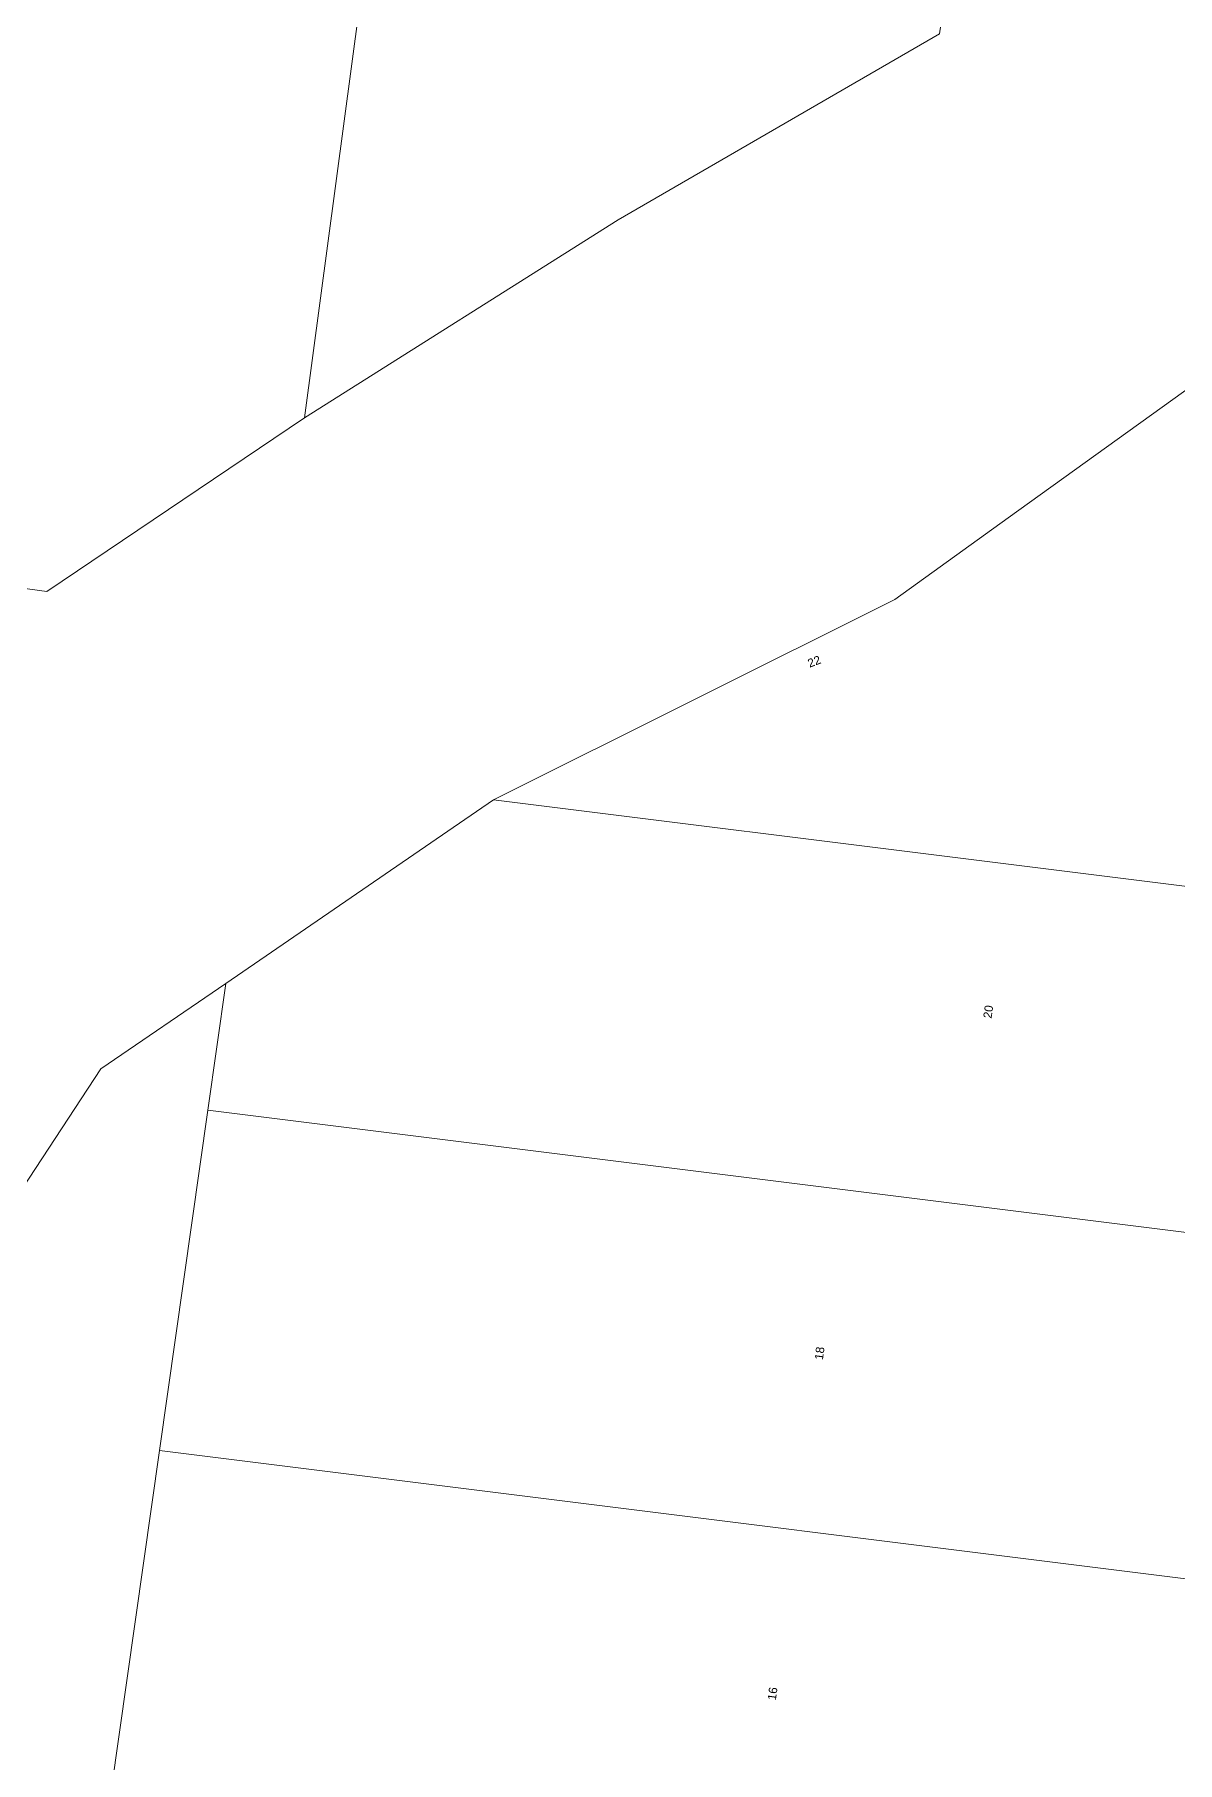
# Model space of a CAD drawing. Header units: metres. Extents: x 264899 to 270320, y 6185871 to 6191197.
# Drawn here: x 267685.9 to 267930.1, y 6187724 to 6188093.3 of the extents above; entities that cross this region are included whole.
import ezdxf

# ---------------------------------------------------------------- set-up
doc = ezdxf.new("R2010")
doc.units = ezdxf.units.M
doc.layers.add('Cadastre Land Parcels_SP_EXT', color=118, linetype='Continuous', lineweight=15)
doc.styles.get("Standard").update_dxf_attribs({"font": 'arial.ttf'})

msp = doc.modelspace()

# ---------------------------------------------------------------- linework, layer by layer
at = {"layer": 'Cadastre Land Parcels_SP_EXT', "linetype": 'Continuous'}
for points in [[(267327.77, 6187696.22), (267631.33, 6187934.79), (267635.7, 6187955.49), (267663.56, 6187977.68), (267688.57, 6187974.24), (267743.61, 6188011.37), (267790.51, 6188362.02), (267657.36, 6188586.07), (267657.36, 6188586.07), (267579.72, 6188668.75), (267571.15, 6188659.08), (267561.41, 6188579.96), (267527.08, 6188531.45), (267523.81, 6188504.82), (267529.06, 6188472.76), (267412.03, 6188492.79), (267211.89, 6188529.5), (267192.01, 6188532.67), (267173.46, 6188390.93), (266708.89, 6188450.94)], [(267702.27, 6187717.92), (267712.6, 6187790.63), (267722.93, 6187863.35), (267726.78, 6187890.47), (267700.06, 6187872.23), (267642.97, 6187785.16), (267408.66, 6187620.43)]]:
    msp.add_lwpolyline(points, dxfattribs=at)
for points in [[(267810.66, 6188053.68), (267879.32, 6188093.43), (267900.53, 6188236.82), (267859.15, 6188293.28), (267790.51, 6188362.02), (267743.61, 6188011.37), (267810.66, 6188053.68)], [(268000.45, 6187906.04), (267999.48, 6187920.09), (267996.38, 6187965.28), (267995.56, 6187977.29), (267987.31, 6188027.79), (267984.64, 6188044.09), (267950.15, 6188030.39), (267893.98, 6187989.97), (267869.73, 6187972.52), (267783.99, 6187929.71), (268000.68, 6187902.64), (268000.45, 6187906.04)], [(268001.65, 6187872.28), (268001, 6187892.64), (268000.68, 6187902.64), (267783.99, 6187929.71), (267726.78, 6187890.47), (267722.93, 6187863.35), (267995.87, 6187829.25), (268001.65, 6187872.28)], [(267995.87, 6187829.25), (267722.93, 6187863.35), (267712.6, 6187790.63), (267986.1, 6187756.46), (267995.87, 6187829.25)], [(267986.1, 6187756.46), (267712.6, 6187790.63), (267702.27, 6187717.92), (267976.32, 6187683.67), (267986.1, 6187756.46)]]:
    msp.add_lwpolyline(points, close=True, dxfattribs=at)

# ---------------------------------------------------------------- texts
at = {"layer": 'Cadastre Land Parcels_SP_EXT'}
for s, rotation, p in [('22', 21.2166, (267851.54, 6187957.93)), ('20', 82.2, (267890.41, 6187882.9)), ('18', 82.3666, (267854.37, 6187809.92)), ('16', 82.3691, (267844.32, 6187737.17))]:
    msp.add_text(s, height=1.8, rotation=rotation, dxfattribs=at).set_placement(p)

doc.saveas('drawing.dxf')
